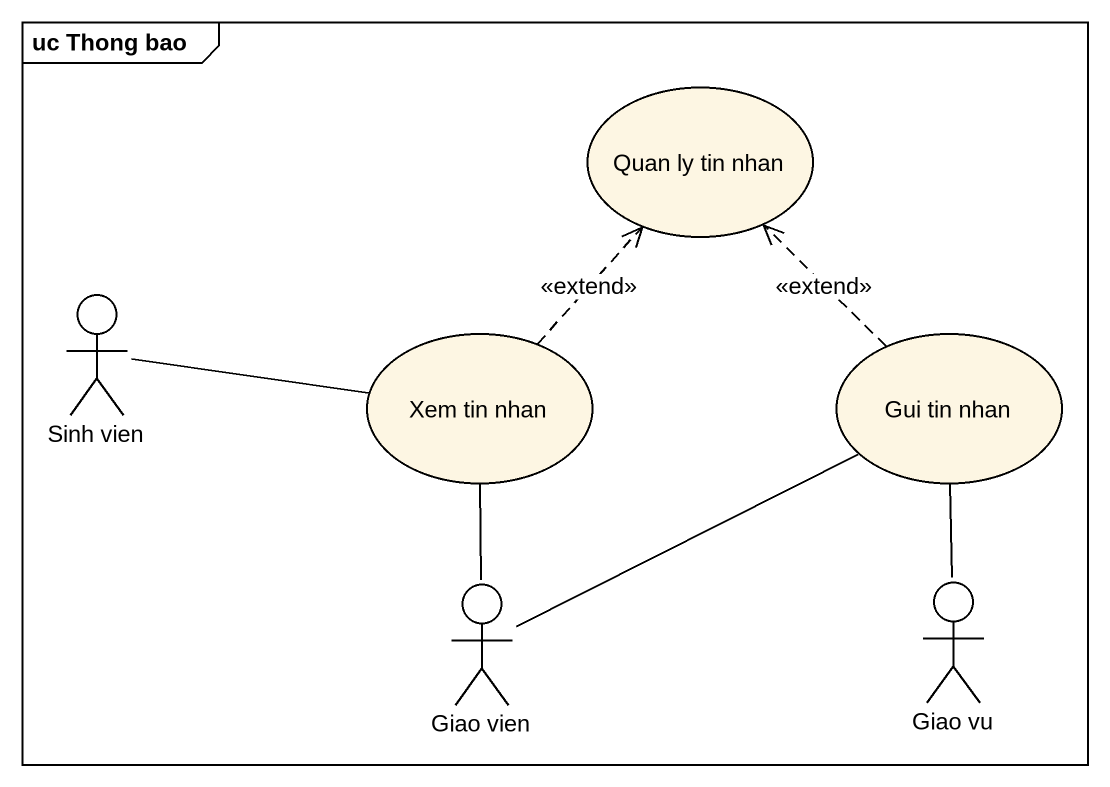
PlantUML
@startuml
mainframe uc Thong bao
usecase "Quan ly tin nhan" as Quan_ly_tin_nhan
actor "Sinh vien" as Sinh_vien
usecase "Xem tin nhan" as Xem_tin_nhan
usecase "Gui tin nhan" as Gui_tin_nhan
actor "Giao vu" as Giao_vu
actor "Giao vien" as Giao_vien
Sinh_vien -right- Xem_tin_nhan
Xem_tin_nhan .up.> Quan_ly_tin_nhan : <<extend>>
Gui_tin_nhan .up.> Quan_ly_tin_nhan : <<extend>>
Giao_vu -up- Gui_tin_nhan
Giao_vien -up- Xem_tin_nhan
Giao_vien -right- Gui_tin_nhan
@enduml
